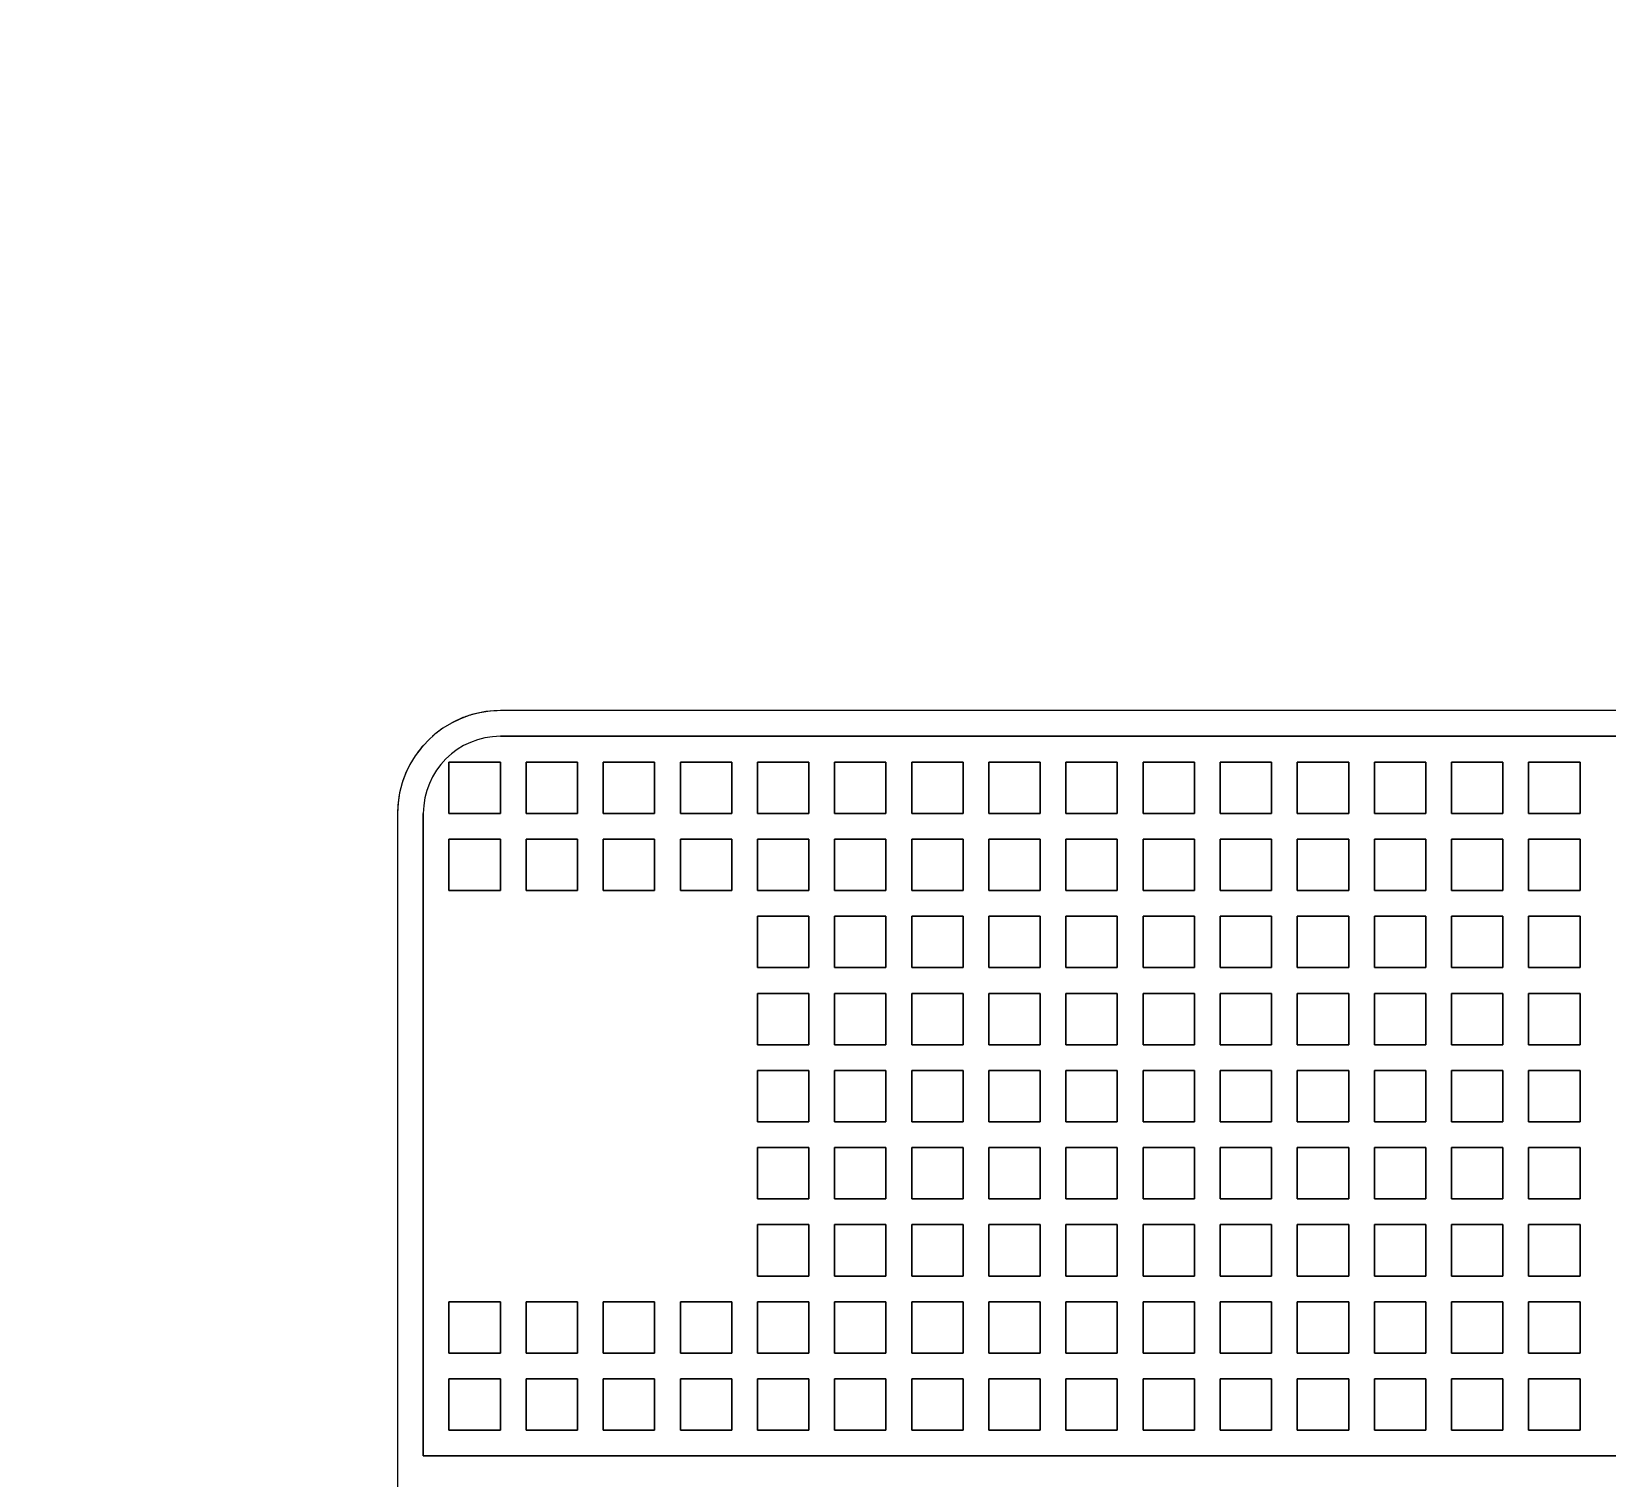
# Model space of a CAD drawing. Header units: millimetres. Extents: x -153298 to 620751, y -313239 to 250031.
# Drawn here: x 96586.3 to 96892.5, y -291896.8 to -291615.6 of the extents above; entities that cross this region are included whole.
import ezdxf

# ---------------------------------------------------------------- set-up
doc = ezdxf.new("R2010")
doc.units = ezdxf.units.MM
doc.layers.add('A-ANNO-DIMS', color=7, linetype='Continuous', lineweight=9)
doc.layers.add('E-LITE-EQPM', color=7, linetype='Continuous', lineweight=35)
doc.styles.add('Arial_2', font='arial.ttf', dxfattribs={"height": 3})
doc.dimstyles.new('DPA-DIM-3_0_T-T', dxfattribs={"dimscale": 304.8, "dimtxt": 306.07782, "dimasz": 0.656168, "dimexe": 0.656168, "dimexo": 0.0625, "dimgap": 0.164042, "dimtad": 1, "dimdec": 0, "dimzin": 0, "dimdsep": 46, "dimtxsty": 'Arial_2', "dimblk1": 'OBLIQUE', "dimblk2": 'OBLIQUE', "dimsah": 1, "dimcen": 0.09, "dimdle": 0.656168, "dimclrd": 7, "dimclre": 7, "dimclrt": 7, "dimadec": 8, "dimazin": 0, "dimtfac": 1, "dimtdec": 4, "dimtix": 1, "dimtmove": 0, "dimatfit": 3, "dimfxl": 1.312336, "dimfxlon": 1, "dimtvp": 1, "dimtolj": 1, "dimtzin": 0, "dimarcsym": 2})

# ---------------------------------------------------------------- blocks, each defined once
blk = doc.blocks.new('ACM_L18 - LED Flood Light Luminaire - ACM_L18 - LED Flood Light Luminaire-V252-2120-01 ENTRANCE 1 SECTION A')
at = {"layer": 'E-LITE-EQPM', "color": 7, "lineweight": 20}
for p, q in [((-886162.71, 104699), (-886572.71, 104699)), ((-886162.71, 104699), (-886572.71, 104699)), ((-886572.71, 104694), (-886162.71, 104694)), ((-886162.71, 104694), (-886572.71, 104694)), ((-886572.71, 104689), (-886582.71, 104689)), ((-886582.71, 104689), (-886582.71, 104679)), ((-886582.71, 104679), (-886582.71, 104689)), ((-886582.71, 104689), (-886572.71, 104689)), ((-886572.71, 104679), (-886572.71, 104689)), ((-886572.71, 104689), (-886572.71, 104679)), ((-886557.71, 104689), (-886567.71, 104689)), ((-886567.71, 104689), (-886567.71, 104679)), ((-886567.71, 104679), (-886567.71, 104689)), ((-886567.71, 104689), (-886557.71, 104689)), ((-886557.71, 104679), (-886557.71, 104689)), ((-886557.71, 104689), (-886557.71, 104679)), ((-886542.71, 104689), (-886552.71, 104689)), ((-886552.71, 104689), (-886552.71, 104679)), ((-886552.71, 104679), (-886552.71, 104689)), ((-886552.71, 104689), (-886542.71, 104689)), ((-886542.71, 104679), (-886542.71, 104689)), ((-886542.71, 104689), (-886542.71, 104679)), ((-886527.71, 104689), (-886537.71, 104689)), ((-886537.71, 104689), (-886537.71, 104679)), ((-886537.71, 104679), (-886537.71, 104689)), ((-886537.71, 104689), (-886527.71, 104689)), ((-886527.71, 104679), (-886527.71, 104689)), ((-886527.71, 104689), (-886527.71, 104679)), ((-886512.71, 104689), (-886522.71, 104689)), ((-886522.71, 104689), (-886522.71, 104679)), ((-886522.71, 104679), (-886522.71, 104689)), ((-886522.71, 104689), (-886512.71, 104689)), ((-886512.71, 104679), (-886512.71, 104689)), ((-886512.71, 104689), (-886512.71, 104679)), ((-886497.71, 104689), (-886507.71, 104689)), ((-886507.71, 104689), (-886507.71, 104679)), ((-886507.71, 104679), (-886507.71, 104689)), ((-886507.71, 104689), (-886497.71, 104689)), ((-886497.71, 104679), (-886497.71, 104689)), ((-886497.71, 104689), (-886497.71, 104679)), ((-886482.71, 104689), (-886492.71, 104689)), ((-886492.71, 104689), (-886492.71, 104679)), ((-886492.71, 104679), (-886492.71, 104689)), ((-886492.71, 104689), (-886482.71, 104689)), ((-886482.71, 104679), (-886482.71, 104689)), ((-886482.71, 104689), (-886482.71, 104679)), ((-886467.71, 104689), (-886477.71, 104689)), ((-886477.71, 104689), (-886477.71, 104679)), ((-886477.71, 104679), (-886477.71, 104689)), ((-886477.71, 104689), (-886467.71, 104689)), ((-886467.71, 104679), (-886467.71, 104689)), ((-886467.71, 104689), (-886467.71, 104679)), ((-886452.71, 104689), (-886462.71, 104689)), ((-886462.71, 104689), (-886462.71, 104679)), ((-886462.71, 104679), (-886462.71, 104689)), ((-886462.71, 104689), (-886452.71, 104689)), ((-886452.71, 104679), (-886452.71, 104689)), ((-886452.71, 104689), (-886452.71, 104679)), ((-886437.71, 104689), (-886447.71, 104689)), ((-886447.71, 104689), (-886447.71, 104679)), ((-886447.71, 104679), (-886447.71, 104689)), ((-886447.71, 104689), (-886437.71, 104689)), ((-886437.71, 104679), (-886437.71, 104689)), ((-886437.71, 104689), (-886437.71, 104679)), ((-886422.71, 104689), (-886432.71, 104689)), ((-886432.71, 104689), (-886432.71, 104679)), ((-886432.71, 104679), (-886432.71, 104689)), ((-886432.71, 104689), (-886422.71, 104689)), ((-886422.71, 104679), (-886422.71, 104689)), ((-886422.71, 104689), (-886422.71, 104679)), ((-886407.71, 104689), (-886417.71, 104689)), ((-886417.71, 104689), (-886417.71, 104679)), ((-886417.71, 104679), (-886417.71, 104689)), ((-886417.71, 104689), (-886407.71, 104689)), ((-886407.71, 104679), (-886407.71, 104689)), ((-886407.71, 104689), (-886407.71, 104679)), ((-886392.71, 104689), (-886402.71, 104689)), ((-886402.71, 104689), (-886402.71, 104679)), ((-886402.71, 104679), (-886402.71, 104689)), ((-886402.71, 104689), (-886392.71, 104689)), ((-886392.71, 104679), (-886392.71, 104689)), ((-886392.71, 104689), (-886392.71, 104679)), ((-886377.71, 104689), (-886387.71, 104689)), ((-886387.71, 104689), (-886387.71, 104679)), ((-886387.71, 104679), (-886387.71, 104689)), ((-886387.71, 104689), (-886377.71, 104689)), ((-886377.71, 104679), (-886377.71, 104689)), ((-886377.71, 104689), (-886377.71, 104679)), ((-886362.71, 104689), (-886372.71, 104689)), ((-886372.71, 104689), (-886372.71, 104679)), ((-886372.71, 104679), (-886372.71, 104689)), ((-886372.71, 104689), (-886362.71, 104689)), ((-886362.71, 104679), (-886362.71, 104689)), ((-886362.71, 104689), (-886362.71, 104679)), ((-886592.71, 104679), (-886592.71, 104419)), ((-886592.71, 104679), (-886592.71, 104676.95)), ((-886587.71, 104554), (-886587.71, 104679)), ((-886587.71, 104679), (-886587.71, 104554)), ((-886582.71, 104679), (-886572.71, 104679)), ((-886572.71, 104679), (-886582.71, 104679)), ((-886567.71, 104679), (-886557.71, 104679)), ((-886557.71, 104679), (-886567.71, 104679)), ((-886552.71, 104679), (-886542.71, 104679)), ((-886542.71, 104679), (-886552.71, 104679)), ((-886537.71, 104679), (-886527.71, 104679)), ((-886527.71, 104679), (-886537.71, 104679)), ((-886522.71, 104679), (-886512.71, 104679)), ((-886512.71, 104679), (-886522.71, 104679)), ((-886507.71, 104679), (-886497.71, 104679)), ((-886497.71, 104679), (-886507.71, 104679)), ((-886492.71, 104679), (-886482.71, 104679)), ((-886482.71, 104679), (-886492.71, 104679)), ((-886477.71, 104679), (-886467.71, 104679)), ((-886467.71, 104679), (-886477.71, 104679)), ((-886462.71, 104679), (-886452.71, 104679)), ((-886452.71, 104679), (-886462.71, 104679)), ((-886447.71, 104679), (-886437.71, 104679)), ((-886437.71, 104679), (-886447.71, 104679)), ((-886432.71, 104679), (-886422.71, 104679)), ((-886422.71, 104679), (-886432.71, 104679)), ((-886417.71, 104679), (-886407.71, 104679)), ((-886407.71, 104679), (-886417.71, 104679)), ((-886402.71, 104679), (-886392.71, 104679)), ((-886392.71, 104679), (-886402.71, 104679)), ((-886387.71, 104679), (-886377.71, 104679)), ((-886377.71, 104679), (-886387.71, 104679)), ((-886372.71, 104679), (-886362.71, 104679)), ((-886362.71, 104679), (-886372.71, 104679)), ((-886572.71, 104674), (-886582.71, 104674)), ((-886582.71, 104674), (-886582.71, 104664)), ((-886582.71, 104664), (-886582.71, 104674)), ((-886582.71, 104674), (-886572.71, 104674)), ((-886572.71, 104664), (-886572.71, 104674)), ((-886572.71, 104674), (-886572.71, 104664)), ((-886557.71, 104674), (-886567.71, 104674)), ((-886567.71, 104674), (-886567.71, 104664)), ((-886567.71, 104664), (-886567.71, 104674)), ((-886567.71, 104674), (-886557.71, 104674)), ((-886557.71, 104664), (-886557.71, 104674)), ((-886557.71, 104674), (-886557.71, 104664)), ((-886542.71, 104674), (-886552.71, 104674)), ((-886552.71, 104674), (-886552.71, 104664)), ((-886552.71, 104664), (-886552.71, 104674)), ((-886552.71, 104674), (-886542.71, 104674)), ((-886542.71, 104664), (-886542.71, 104674)), ((-886542.71, 104674), (-886542.71, 104664)), ((-886527.71, 104674), (-886537.71, 104674)), ((-886537.71, 104674), (-886537.71, 104664)), ((-886537.71, 104664), (-886537.71, 104674)), ((-886537.71, 104674), (-886527.71, 104674)), ((-886527.71, 104664), (-886527.71, 104674)), ((-886527.71, 104674), (-886527.71, 104664)), ((-886512.71, 104674), (-886522.71, 104674)), ((-886522.71, 104674), (-886522.71, 104664)), ((-886522.71, 104664), (-886522.71, 104674)), ((-886522.71, 104674), (-886512.71, 104674)), ((-886512.71, 104664), (-886512.71, 104674)), ((-886512.71, 104674), (-886512.71, 104664)), ((-886497.71, 104674), (-886507.71, 104674)), ((-886507.71, 104674), (-886507.71, 104664)), ((-886507.71, 104664), (-886507.71, 104674)), ((-886507.71, 104674), (-886497.71, 104674)), ((-886497.71, 104664), (-886497.71, 104674)), ((-886497.71, 104674), (-886497.71, 104664)), ((-886482.71, 104674), (-886492.71, 104674)), ((-886492.71, 104674), (-886492.71, 104664)), ((-886492.71, 104664), (-886492.71, 104674)), ((-886492.71, 104674), (-886482.71, 104674)), ((-886482.71, 104664), (-886482.71, 104674)), ((-886482.71, 104674), (-886482.71, 104664)), ((-886467.71, 104674), (-886477.71, 104674)), ((-886477.71, 104674), (-886477.71, 104664)), ((-886477.71, 104664), (-886477.71, 104674)), ((-886477.71, 104674), (-886467.71, 104674)), ((-886467.71, 104664), (-886467.71, 104674)), ((-886467.71, 104674), (-886467.71, 104664)), ((-886452.71, 104674), (-886462.71, 104674)), ((-886462.71, 104674), (-886462.71, 104664)), ((-886462.71, 104664), (-886462.71, 104674)), ((-886462.71, 104674), (-886452.82, 104674)), ((-886452.71, 104664), (-886452.71, 104674)), ((-886452.71, 104674), (-886452.71, 104664)), ((-886437.71, 104674), (-886447.71, 104674)), ((-886447.71, 104674), (-886447.71, 104664)), ((-886447.71, 104664), (-886447.71, 104674)), ((-886447.71, 104674), (-886437.71, 104674)), ((-886437.71, 104664), (-886437.71, 104674)), ((-886437.71, 104674), (-886437.71, 104664)), ((-886422.71, 104674), (-886432.71, 104674)), ((-886432.71, 104674), (-886432.71, 104664)), ((-886432.71, 104664), (-886432.71, 104674)), ((-886432.71, 104674), (-886422.71, 104674)), ((-886422.71, 104664), (-886422.71, 104674)), ((-886422.71, 104674), (-886422.71, 104664)), ((-886407.71, 104674), (-886417.71, 104674)), ((-886417.71, 104674), (-886417.71, 104664)), ((-886417.71, 104664), (-886417.71, 104674)), ((-886417.71, 104674), (-886407.71, 104674)), ((-886407.71, 104664), (-886407.71, 104674)), ((-886407.71, 104674), (-886407.71, 104664)), ((-886392.71, 104674), (-886402.71, 104674)), ((-886402.71, 104674), (-886402.71, 104664)), ((-886402.71, 104664), (-886402.71, 104674)), ((-886402.71, 104674), (-886392.71, 104674)), ((-886392.71, 104664), (-886392.71, 104674)), ((-886392.71, 104674), (-886392.71, 104664)), ((-886377.71, 104674), (-886387.71, 104674)), ((-886387.71, 104674), (-886387.71, 104664)), ((-886387.71, 104664), (-886387.71, 104674)), ((-886387.71, 104674), (-886377.71, 104674)), ((-886377.71, 104664), (-886377.71, 104674)), ((-886377.71, 104674), (-886377.71, 104664)), ((-886362.71, 104674), (-886372.71, 104674)), ((-886372.71, 104674), (-886372.71, 104664)), ((-886372.71, 104664), (-886372.71, 104674)), ((-886372.71, 104674), (-886362.71, 104674)), ((-886362.71, 104664), (-886362.71, 104674)), ((-886362.71, 104674), (-886362.71, 104664)), ((-886582.71, 104664), (-886572.71, 104664)), ((-886572.71, 104664), (-886582.71, 104664)), ((-886567.71, 104664), (-886557.71, 104664)), ((-886557.71, 104664), (-886567.71, 104664)), ((-886552.71, 104664), (-886542.71, 104664)), ((-886542.71, 104664), (-886552.71, 104664)), ((-886537.71, 104664), (-886527.71, 104664)), ((-886527.71, 104664), (-886537.71, 104664)), ((-886522.71, 104664), (-886512.71, 104664)), ((-886512.71, 104664), (-886522.71, 104664)), ((-886507.71, 104664), (-886497.71, 104664)), ((-886497.71, 104664), (-886507.71, 104664)), ((-886492.71, 104664), (-886482.71, 104664)), ((-886482.71, 104664), (-886492.71, 104664)), ((-886477.71, 104664), (-886467.71, 104664)), ((-886467.71, 104664), (-886477.71, 104664)), ((-886462.71, 104664), (-886452.71, 104664)), ((-886452.82, 104664), (-886462.71, 104664)), ((-886447.71, 104664), (-886437.71, 104664)), ((-886437.71, 104664), (-886447.71, 104664)), ((-886432.71, 104664), (-886422.71, 104664)), ((-886422.71, 104664), (-886432.71, 104664)), ((-886417.71, 104664), (-886407.71, 104664)), ((-886407.71, 104664), (-886417.71, 104664)), ((-886402.71, 104664), (-886392.71, 104664)), ((-886392.71, 104664), (-886402.71, 104664)), ((-886387.71, 104664), (-886377.71, 104664)), ((-886377.71, 104664), (-886387.71, 104664)), ((-886372.71, 104664), (-886362.71, 104664)), ((-886362.71, 104664), (-886372.71, 104664)), ((-886512.71, 104659), (-886522.71, 104659)), ((-886522.71, 104659), (-886522.71, 104649)), ((-886522.71, 104649), (-886522.71, 104659)), ((-886522.71, 104659), (-886512.71, 104659)), ((-886512.71, 104649), (-886512.71, 104659)), ((-886512.71, 104659), (-886512.71, 104649)), ((-886497.71, 104659), (-886507.71, 104659)), ((-886507.71, 104659), (-886507.71, 104649)), ((-886507.71, 104649), (-886507.71, 104659)), ((-886507.71, 104659), (-886497.71, 104659)), ((-886497.71, 104649), (-886497.71, 104659)), ((-886497.71, 104659), (-886497.71, 104649)), ((-886482.71, 104659), (-886492.71, 104659)), ((-886492.71, 104659), (-886492.71, 104649)), ((-886492.71, 104649), (-886492.71, 104659)), ((-886492.71, 104659), (-886482.71, 104659)), ((-886482.71, 104649), (-886482.71, 104659)), ((-886482.71, 104659), (-886482.71, 104649)), ((-886467.71, 104659), (-886477.71, 104659)), ((-886477.71, 104659), (-886477.71, 104649)), ((-886477.71, 104649), (-886477.71, 104659)), ((-886477.71, 104659), (-886467.71, 104659)), ((-886467.71, 104649), (-886467.71, 104659)), ((-886467.71, 104659), (-886467.71, 104649)), ((-886452.71, 104659), (-886462.71, 104659)), ((-886462.71, 104659), (-886462.71, 104649)), ((-886462.71, 104649), (-886462.71, 104659)), ((-886462.71, 104659), (-886452.82, 104659)), ((-886452.71, 104649), (-886452.71, 104659)), ((-886452.71, 104659), (-886452.71, 104649)), ((-886437.71, 104659), (-886447.71, 104659)), ((-886447.71, 104659), (-886447.71, 104649)), ((-886447.71, 104649), (-886447.71, 104659)), ((-886447.71, 104659), (-886437.71, 104659)), ((-886437.71, 104649), (-886437.71, 104659)), ((-886437.71, 104659), (-886437.71, 104649)), ((-886422.71, 104659), (-886432.71, 104659)), ((-886432.71, 104659), (-886432.71, 104649)), ((-886432.71, 104649), (-886432.71, 104659)), ((-886432.71, 104659), (-886422.71, 104659)), ((-886422.71, 104649), (-886422.71, 104659)), ((-886422.71, 104659), (-886422.71, 104649)), ((-886407.71, 104659), (-886417.71, 104659)), ((-886417.71, 104659), (-886417.71, 104649)), ((-886417.71, 104649), (-886417.71, 104659)), ((-886417.71, 104659), (-886407.71, 104659)), ((-886407.71, 104649), (-886407.71, 104659)), ((-886407.71, 104659), (-886407.71, 104649)), ((-886392.71, 104659), (-886402.71, 104659)), ((-886402.71, 104659), (-886402.71, 104649)), ((-886402.71, 104649), (-886402.71, 104659)), ((-886402.71, 104659), (-886392.71, 104659)), ((-886392.71, 104649), (-886392.71, 104659)), ((-886392.71, 104659), (-886392.71, 104649)), ((-886377.71, 104659), (-886387.71, 104659)), ((-886387.71, 104659), (-886387.71, 104649)), ((-886387.71, 104649), (-886387.71, 104659)), ((-886387.71, 104659), (-886377.71, 104659)), ((-886377.71, 104649), (-886377.71, 104659)), ((-886377.71, 104659), (-886377.71, 104649)), ((-886362.71, 104659), (-886372.71, 104659)), ((-886372.71, 104659), (-886372.71, 104649)), ((-886372.71, 104649), (-886372.71, 104659)), ((-886372.71, 104659), (-886362.71, 104659)), ((-886362.71, 104649), (-886362.71, 104659)), ((-886362.71, 104659), (-886362.71, 104649)), ((-886522.71, 104649), (-886512.71, 104649)), ((-886512.71, 104649), (-886522.71, 104649)), ((-886507.71, 104649), (-886497.71, 104649)), ((-886497.71, 104649), (-886507.71, 104649)), ((-886492.71, 104649), (-886482.71, 104649)), ((-886482.71, 104649), (-886492.71, 104649)), ((-886477.71, 104649), (-886467.71, 104649)), ((-886467.71, 104649), (-886477.71, 104649)), ((-886462.71, 104649), (-886452.71, 104649)), ((-886452.82, 104649), (-886462.71, 104649)), ((-886447.71, 104649), (-886437.71, 104649)), ((-886437.71, 104649), (-886447.71, 104649)), ((-886432.71, 104649), (-886422.71, 104649)), ((-886422.71, 104649), (-886432.71, 104649)), ((-886417.71, 104649), (-886407.71, 104649)), ((-886407.71, 104649), (-886417.71, 104649)), ((-886402.71, 104649), (-886392.71, 104649)), ((-886392.71, 104649), (-886402.71, 104649)), ((-886387.71, 104649), (-886377.71, 104649)), ((-886377.71, 104649), (-886387.71, 104649)), ((-886372.71, 104649), (-886362.71, 104649)), ((-886362.71, 104649), (-886372.71, 104649)), ((-886512.71, 104644), (-886522.71, 104644)), ((-886522.71, 104644), (-886522.71, 104634)), ((-886522.71, 104634), (-886522.71, 104644)), ((-886522.71, 104644), (-886512.71, 104644)), ((-886512.71, 104634), (-886512.71, 104644)), ((-886512.71, 104644), (-886512.71, 104634)), ((-886497.71, 104644), (-886507.71, 104644)), ((-886507.71, 104644), (-886507.71, 104634)), ((-886507.71, 104634), (-886507.71, 104644)), ((-886507.71, 104644), (-886497.71, 104644)), ((-886497.71, 104634), (-886497.71, 104644)), ((-886497.71, 104644), (-886497.71, 104634)), ((-886482.71, 104644), (-886492.71, 104644)), ((-886492.71, 104644), (-886492.71, 104634)), ((-886492.71, 104634), (-886492.71, 104644)), ((-886492.71, 104644), (-886482.71, 104644)), ((-886482.71, 104634), (-886482.71, 104644)), ((-886482.71, 104644), (-886482.71, 104634)), ((-886467.71, 104644), (-886477.71, 104644)), ((-886477.71, 104644), (-886477.71, 104634)), ((-886477.71, 104634), (-886477.71, 104644)), ((-886477.71, 104644), (-886467.71, 104644)), ((-886467.71, 104634), (-886467.71, 104644)), ((-886467.71, 104644), (-886467.71, 104634)), ((-886452.71, 104644), (-886462.71, 104644)), ((-886462.71, 104644), (-886462.71, 104634)), ((-886462.71, 104634), (-886462.71, 104644)), ((-886462.71, 104644), (-886452.82, 104644)), ((-886452.71, 104634), (-886452.71, 104644)), ((-886452.71, 104644), (-886452.71, 104634)), ((-886437.71, 104644), (-886447.71, 104644)), ((-886447.71, 104644), (-886447.71, 104634)), ((-886447.71, 104634), (-886447.71, 104644)), ((-886447.71, 104644), (-886437.71, 104644)), ((-886437.71, 104634), (-886437.71, 104644)), ((-886437.71, 104644), (-886437.71, 104634)), ((-886422.71, 104644), (-886432.71, 104644)), ((-886432.71, 104644), (-886432.71, 104634)), ((-886432.71, 104634), (-886432.71, 104644)), ((-886432.71, 104644), (-886422.71, 104644)), ((-886422.71, 104634), (-886422.71, 104644)), ((-886422.71, 104644), (-886422.71, 104634)), ((-886407.71, 104644), (-886417.71, 104644)), ((-886417.71, 104644), (-886417.71, 104634)), ((-886417.71, 104634), (-886417.71, 104644)), ((-886417.71, 104644), (-886407.71, 104644)), ((-886407.71, 104634), (-886407.71, 104644)), ((-886407.71, 104644), (-886407.71, 104634)), ((-886392.71, 104644), (-886402.71, 104644)), ((-886402.71, 104644), (-886402.71, 104634)), ((-886402.71, 104634), (-886402.71, 104644)), ((-886402.71, 104644), (-886392.71, 104644)), ((-886392.71, 104634), (-886392.71, 104644)), ((-886392.71, 104644), (-886392.71, 104634)), ((-886377.71, 104644), (-886387.71, 104644)), ((-886387.71, 104644), (-886387.71, 104634)), ((-886387.71, 104634), (-886387.71, 104644)), ((-886387.71, 104644), (-886377.71, 104644)), ((-886377.71, 104634), (-886377.71, 104644)), ((-886377.71, 104644), (-886377.71, 104634)), ((-886362.71, 104644), (-886372.71, 104644)), ((-886372.71, 104644), (-886372.71, 104634)), ((-886372.71, 104634), (-886372.71, 104644)), ((-886372.71, 104644), (-886362.71, 104644)), ((-886362.71, 104634), (-886362.71, 104644)), ((-886362.71, 104644), (-886362.71, 104634)), ((-886522.71, 104634), (-886512.71, 104634)), ((-886512.71, 104634), (-886522.71, 104634)), ((-886507.71, 104634), (-886497.71, 104634)), ((-886497.71, 104634), (-886507.71, 104634)), ((-886492.71, 104634), (-886482.71, 104634)), ((-886482.71, 104634), (-886492.71, 104634)), ((-886477.71, 104634), (-886467.71, 104634)), ((-886467.71, 104634), (-886477.71, 104634)), ((-886462.71, 104634), (-886452.71, 104634)), ((-886452.82, 104634), (-886462.71, 104634)), ((-886447.71, 104634), (-886437.71, 104634)), ((-886437.71, 104634), (-886447.71, 104634)), ((-886432.71, 104634), (-886422.71, 104634)), ((-886422.71, 104634), (-886432.71, 104634)), ((-886417.71, 104634), (-886407.71, 104634)), ((-886407.71, 104634), (-886417.71, 104634)), ((-886402.71, 104634), (-886392.71, 104634)), ((-886392.71, 104634), (-886402.71, 104634)), ((-886387.71, 104634), (-886377.71, 104634)), ((-886377.71, 104634), (-886387.71, 104634)), ((-886372.71, 104634), (-886362.71, 104634)), ((-886362.71, 104634), (-886372.71, 104634)), ((-886512.71, 104629), (-886522.71, 104629)), ((-886522.71, 104629), (-886522.71, 104619)), ((-886522.71, 104619), (-886522.71, 104629)), ((-886522.71, 104629), (-886512.71, 104629)), ((-886512.71, 104619), (-886512.71, 104629)), ((-886512.71, 104629), (-886512.71, 104619)), ((-886497.71, 104629), (-886507.71, 104629)), ((-886507.71, 104629), (-886507.71, 104619)), ((-886507.71, 104619), (-886507.71, 104629)), ((-886507.71, 104629), (-886497.71, 104629)), ((-886497.71, 104619), (-886497.71, 104629)), ((-886497.71, 104629), (-886497.71, 104619)), ((-886482.71, 104629), (-886492.71, 104629)), ((-886492.71, 104629), (-886492.71, 104619)), ((-886492.71, 104619), (-886492.71, 104629)), ((-886492.71, 104629), (-886482.71, 104629)), ((-886482.71, 104619), (-886482.71, 104629)), ((-886482.71, 104629), (-886482.71, 104619)), ((-886467.71, 104629), (-886477.71, 104629)), ((-886477.71, 104629), (-886477.71, 104619)), ((-886477.71, 104619), (-886477.71, 104629)), ((-886477.71, 104629), (-886467.71, 104629)), ((-886467.71, 104619), (-886467.71, 104629)), ((-886467.71, 104629), (-886467.71, 104619)), ((-886452.71, 104629), (-886462.71, 104629)), ((-886462.71, 104629), (-886462.71, 104619)), ((-886462.71, 104619), (-886462.71, 104629)), ((-886462.71, 104629), (-886452.82, 104629)), ((-886452.71, 104619), (-886452.71, 104629)), ((-886452.71, 104629), (-886452.71, 104619)), ((-886437.71, 104629), (-886447.71, 104629)), ((-886447.71, 104629), (-886447.71, 104619)), ((-886447.71, 104619), (-886447.71, 104629)), ((-886447.71, 104629), (-886437.71, 104629)), ((-886437.71, 104619), (-886437.71, 104629)), ((-886437.71, 104629), (-886437.71, 104619)), ((-886422.71, 104629), (-886432.71, 104629)), ((-886432.71, 104629), (-886432.71, 104619)), ((-886432.71, 104619), (-886432.71, 104629)), ((-886432.71, 104629), (-886422.71, 104629)), ((-886422.71, 104619), (-886422.71, 104629)), ((-886422.71, 104629), (-886422.71, 104619)), ((-886407.71, 104629), (-886417.71, 104629)), ((-886417.71, 104629), (-886417.71, 104619)), ((-886417.71, 104619), (-886417.71, 104629)), ((-886417.71, 104629), (-886407.71, 104629)), ((-886407.71, 104619), (-886407.71, 104629)), ((-886407.71, 104629), (-886407.71, 104619)), ((-886392.71, 104629), (-886402.71, 104629)), ((-886402.71, 104629), (-886402.71, 104619)), ((-886402.71, 104619), (-886402.71, 104629)), ((-886402.71, 104629), (-886392.71, 104629)), ((-886392.71, 104619), (-886392.71, 104629)), ((-886392.71, 104629), (-886392.71, 104619)), ((-886377.71, 104629), (-886387.71, 104629)), ((-886387.71, 104629), (-886387.71, 104619)), ((-886387.71, 104619), (-886387.71, 104629)), ((-886387.71, 104629), (-886377.71, 104629)), ((-886377.71, 104619), (-886377.71, 104629)), ((-886377.71, 104629), (-886377.71, 104619)), ((-886362.71, 104629), (-886372.71, 104629)), ((-886372.71, 104629), (-886372.71, 104619)), ((-886372.71, 104619), (-886372.71, 104629)), ((-886372.71, 104629), (-886362.71, 104629)), ((-886362.71, 104619), (-886362.71, 104629)), ((-886362.71, 104629), (-886362.71, 104619)), ((-886522.71, 104619), (-886512.71, 104619)), ((-886512.71, 104619), (-886522.71, 104619)), ((-886507.71, 104619), (-886497.71, 104619)), ((-886497.71, 104619), (-886507.71, 104619)), ((-886492.71, 104619), (-886482.71, 104619)), ((-886482.71, 104619), (-886492.71, 104619)), ((-886477.71, 104619), (-886467.71, 104619)), ((-886467.71, 104619), (-886477.71, 104619)), ((-886462.71, 104619), (-886452.71, 104619)), ((-886452.82, 104619), (-886462.71, 104619)), ((-886447.71, 104619), (-886437.71, 104619)), ((-886437.71, 104619), (-886447.71, 104619)), ((-886432.71, 104619), (-886422.71, 104619)), ((-886422.71, 104619), (-886432.71, 104619)), ((-886417.71, 104619), (-886407.71, 104619)), ((-886407.71, 104619), (-886417.71, 104619)), ((-886402.71, 104619), (-886392.71, 104619)), ((-886392.71, 104619), (-886402.71, 104619)), ((-886387.71, 104619), (-886377.71, 104619)), ((-886377.71, 104619), (-886387.71, 104619)), ((-886372.71, 104619), (-886362.71, 104619)), ((-886362.71, 104619), (-886372.71, 104619)), ((-886512.71, 104614), (-886522.71, 104614)), ((-886522.71, 104614), (-886522.71, 104604)), ((-886522.71, 104604), (-886522.71, 104614)), ((-886522.71, 104614), (-886512.71, 104614)), ((-886512.71, 104604), (-886512.71, 104614)), ((-886512.71, 104614), (-886512.71, 104604)), ((-886497.71, 104614), (-886507.71, 104614)), ((-886507.71, 104614), (-886507.71, 104604)), ((-886507.71, 104604), (-886507.71, 104614)), ((-886507.71, 104614), (-886497.71, 104614)), ((-886497.71, 104604), (-886497.71, 104614)), ((-886497.71, 104614), (-886497.71, 104604)), ((-886482.71, 104614), (-886492.71, 104614)), ((-886492.71, 104614), (-886492.71, 104604)), ((-886492.71, 104604), (-886492.71, 104614)), ((-886492.71, 104614), (-886482.71, 104614)), ((-886482.71, 104604), (-886482.71, 104614)), ((-886482.71, 104614), (-886482.71, 104604)), ((-886467.71, 104614), (-886477.71, 104614)), ((-886477.71, 104614), (-886477.71, 104604)), ((-886477.71, 104604), (-886477.71, 104614)), ((-886477.71, 104614), (-886467.71, 104614)), ((-886467.71, 104604), (-886467.71, 104614)), ((-886467.71, 104614), (-886467.71, 104604)), ((-886452.71, 104614), (-886462.71, 104614)), ((-886462.71, 104614), (-886462.71, 104604)), ((-886462.71, 104604), (-886462.71, 104614)), ((-886462.71, 104614), (-886452.82, 104614)), ((-886452.71, 104604), (-886452.71, 104614)), ((-886452.71, 104614), (-886452.71, 104604)), ((-886437.71, 104614), (-886447.71, 104614)), ((-886447.71, 104614), (-886447.71, 104604)), ((-886447.71, 104604), (-886447.71, 104614)), ((-886447.71, 104614), (-886437.71, 104614)), ((-886437.71, 104604), (-886437.71, 104614)), ((-886437.71, 104614), (-886437.71, 104604)), ((-886422.71, 104614), (-886432.71, 104614)), ((-886432.71, 104614), (-886432.71, 104604)), ((-886432.71, 104604), (-886432.71, 104614)), ((-886432.71, 104614), (-886422.71, 104614)), ((-886422.71, 104604), (-886422.71, 104614)), ((-886422.71, 104614), (-886422.71, 104604)), ((-886407.71, 104614), (-886417.71, 104614)), ((-886417.71, 104614), (-886417.71, 104604)), ((-886417.71, 104604), (-886417.71, 104614)), ((-886417.71, 104614), (-886407.71, 104614)), ((-886407.71, 104604), (-886407.71, 104614)), ((-886407.71, 104614), (-886407.71, 104604)), ((-886392.71, 104614), (-886402.71, 104614)), ((-886402.71, 104614), (-886402.71, 104604)), ((-886402.71, 104604), (-886402.71, 104614)), ((-886402.71, 104614), (-886392.71, 104614)), ((-886392.71, 104604), (-886392.71, 104614)), ((-886392.71, 104614), (-886392.71, 104604)), ((-886377.71, 104614), (-886387.71, 104614)), ((-886387.71, 104614), (-886387.71, 104604)), ((-886387.71, 104604), (-886387.71, 104614)), ((-886387.71, 104614), (-886377.71, 104614)), ((-886377.71, 104604), (-886377.71, 104614)), ((-886377.71, 104614), (-886377.71, 104604)), ((-886362.71, 104614), (-886372.71, 104614)), ((-886372.71, 104614), (-886372.71, 104604)), ((-886372.71, 104604), (-886372.71, 104614)), ((-886372.71, 104614), (-886362.71, 104614)), ((-886362.71, 104604), (-886362.71, 104614)), ((-886362.71, 104614), (-886362.71, 104604)), ((-886522.71, 104604), (-886512.71, 104604)), ((-886512.71, 104604), (-886522.71, 104604)), ((-886507.71, 104604), (-886497.71, 104604)), ((-886497.71, 104604), (-886507.71, 104604)), ((-886492.71, 104604), (-886482.71, 104604)), ((-886482.71, 104604), (-886492.71, 104604)), ((-886477.71, 104604), (-886467.71, 104604)), ((-886467.71, 104604), (-886477.71, 104604)), ((-886462.71, 104604), (-886452.71, 104604)), ((-886452.82, 104604), (-886462.71, 104604)), ((-886447.71, 104604), (-886437.71, 104604)), ((-886437.71, 104604), (-886447.71, 104604)), ((-886432.71, 104604), (-886422.71, 104604)), ((-886422.71, 104604), (-886432.71, 104604)), ((-886417.71, 104604), (-886407.71, 104604)), ((-886407.71, 104604), (-886417.71, 104604)), ((-886402.71, 104604), (-886392.71, 104604)), ((-886392.71, 104604), (-886402.71, 104604)), ((-886387.71, 104604), (-886377.71, 104604)), ((-886377.71, 104604), (-886387.71, 104604)), ((-886372.71, 104604), (-886362.71, 104604)), ((-886362.71, 104604), (-886372.71, 104604)), ((-886512.71, 104599), (-886522.71, 104599)), ((-886522.71, 104599), (-886522.71, 104589)), ((-886522.71, 104589), (-886522.71, 104599)), ((-886522.71, 104599), (-886512.71, 104599)), ((-886512.71, 104589), (-886512.71, 104599)), ((-886512.71, 104599), (-886512.71, 104589)), ((-886497.71, 104599), (-886507.71, 104599)), ((-886507.71, 104599), (-886507.71, 104589)), ((-886507.71, 104589), (-886507.71, 104599)), ((-886507.71, 104599), (-886497.71, 104599)), ((-886497.71, 104589), (-886497.71, 104599)), ((-886497.71, 104599), (-886497.71, 104589)), ((-886482.71, 104599), (-886492.71, 104599)), ((-886492.71, 104599), (-886492.71, 104589)), ((-886492.71, 104589), (-886492.71, 104599)), ((-886492.71, 104599), (-886482.71, 104599)), ((-886482.71, 104589), (-886482.71, 104599)), ((-886482.71, 104599), (-886482.71, 104589)), ((-886467.71, 104599), (-886477.71, 104599)), ((-886477.71, 104599), (-886477.71, 104589)), ((-886477.71, 104589), (-886477.71, 104599)), ((-886477.71, 104599), (-886467.71, 104599)), ((-886467.71, 104589), (-886467.71, 104599)), ((-886467.71, 104599), (-886467.71, 104589)), ((-886452.71, 104599), (-886462.71, 104599)), ((-886462.71, 104599), (-886462.71, 104589)), ((-886462.71, 104589), (-886462.71, 104599)), ((-886462.71, 104599), (-886452.82, 104599)), ((-886452.71, 104589), (-886452.71, 104599)), ((-886452.71, 104599), (-886452.71, 104589)), ((-886437.71, 104599), (-886447.71, 104599)), ((-886447.71, 104599), (-886447.71, 104589)), ((-886447.71, 104589), (-886447.71, 104599)), ((-886447.71, 104599), (-886437.71, 104599)), ((-886437.71, 104589), (-886437.71, 104599)), ((-886437.71, 104599), (-886437.71, 104589)), ((-886422.71, 104599), (-886432.71, 104599)), ((-886432.71, 104599), (-886432.71, 104589)), ((-886432.71, 104589), (-886432.71, 104599)), ((-886432.71, 104599), (-886422.71, 104599)), ((-886422.71, 104589), (-886422.71, 104599)), ((-886422.71, 104599), (-886422.71, 104589)), ((-886407.71, 104599), (-886417.71, 104599)), ((-886417.71, 104599), (-886417.71, 104589)), ((-886417.71, 104589), (-886417.71, 104599)), ((-886417.71, 104599), (-886407.71, 104599)), ((-886407.71, 104589), (-886407.71, 104599)), ((-886407.71, 104599), (-886407.71, 104589)), ((-886392.71, 104599), (-886402.71, 104599)), ((-886402.71, 104599), (-886402.71, 104589)), ((-886402.71, 104589), (-886402.71, 104599)), ((-886402.71, 104599), (-886392.71, 104599)), ((-886392.71, 104589), (-886392.71, 104599)), ((-886392.71, 104599), (-886392.71, 104589)), ((-886377.71, 104599), (-886387.71, 104599)), ((-886387.71, 104599), (-886387.71, 104589)), ((-886387.71, 104589), (-886387.71, 104599)), ((-886387.71, 104599), (-886377.71, 104599)), ((-886377.71, 104589), (-886377.71, 104599)), ((-886377.71, 104599), (-886377.71, 104589)), ((-886362.71, 104599), (-886372.71, 104599)), ((-886372.71, 104599), (-886372.71, 104589)), ((-886372.71, 104589), (-886372.71, 104599)), ((-886372.71, 104599), (-886362.71, 104599)), ((-886362.71, 104589), (-886362.71, 104599)), ((-886362.71, 104599), (-886362.71, 104589)), ((-886522.71, 104589), (-886512.71, 104589)), ((-886512.71, 104589), (-886522.71, 104589)), ((-886507.71, 104589), (-886497.71, 104589)), ((-886497.71, 104589), (-886507.71, 104589)), ((-886492.71, 104589), (-886482.71, 104589)), ((-886482.71, 104589), (-886492.71, 104589)), ((-886477.71, 104589), (-886467.71, 104589)), ((-886467.71, 104589), (-886477.71, 104589)), ((-886462.71, 104589), (-886452.71, 104589)), ((-886452.82, 104589), (-886462.71, 104589)), ((-886447.71, 104589), (-886437.71, 104589)), ((-886437.71, 104589), (-886447.71, 104589)), ((-886432.71, 104589), (-886422.71, 104589)), ((-886422.71, 104589), (-886432.71, 104589)), ((-886417.71, 104589), (-886407.71, 104589)), ((-886407.71, 104589), (-886417.71, 104589)), ((-886402.71, 104589), (-886392.71, 104589)), ((-886392.71, 104589), (-886402.71, 104589)), ((-886387.71, 104589), (-886377.71, 104589)), ((-886377.71, 104589), (-886387.71, 104589)), ((-886372.71, 104589), (-886362.71, 104589)), ((-886362.71, 104589), (-886372.71, 104589)), ((-886572.71, 104584), (-886582.71, 104584)), ((-886582.71, 104584), (-886582.71, 104574)), ((-886582.71, 104574), (-886582.71, 104584)), ((-886582.71, 104584), (-886572.71, 104584)), ((-886572.71, 104574), (-886572.71, 104584)), ((-886572.71, 104584), (-886572.71, 104574)), ((-886557.71, 104584), (-886567.71, 104584)), ((-886567.71, 104584), (-886567.71, 104574)), ((-886567.71, 104574), (-886567.71, 104584)), ((-886567.71, 104584), (-886557.71, 104584)), ((-886557.71, 104574), (-886557.71, 104584)), ((-886557.71, 104584), (-886557.71, 104574)), ((-886542.71, 104584), (-886552.71, 104584)), ((-886552.71, 104584), (-886552.71, 104574)), ((-886552.71, 104574), (-886552.71, 104584)), ((-886552.71, 104584), (-886542.71, 104584)), ((-886542.71, 104574), (-886542.71, 104584)), ((-886542.71, 104584), (-886542.71, 104574)), ((-886527.71, 104584), (-886537.71, 104584)), ((-886537.71, 104584), (-886537.71, 104574)), ((-886537.71, 104574), (-886537.71, 104584)), ((-886537.71, 104584), (-886527.71, 104584)), ((-886527.71, 104574), (-886527.71, 104584)), ((-886527.71, 104584), (-886527.71, 104574)), ((-886512.71, 104584), (-886522.71, 104584)), ((-886522.71, 104584), (-886522.71, 104574)), ((-886522.71, 104574), (-886522.71, 104584)), ((-886522.71, 104584), (-886512.71, 104584)), ((-886512.71, 104574), (-886512.71, 104584)), ((-886512.71, 104584), (-886512.71, 104574)), ((-886497.71, 104584), (-886507.71, 104584)), ((-886507.71, 104584), (-886507.71, 104574)), ((-886507.71, 104574), (-886507.71, 104584)), ((-886507.71, 104584), (-886497.71, 104584)), ((-886497.71, 104574), (-886497.71, 104584)), ((-886497.71, 104584), (-886497.71, 104574)), ((-886482.71, 104584), (-886492.71, 104584)), ((-886492.71, 104584), (-886492.71, 104574)), ((-886492.71, 104574), (-886492.71, 104584)), ((-886492.71, 104584), (-886482.71, 104584)), ((-886482.71, 104574), (-886482.71, 104584)), ((-886482.71, 104584), (-886482.71, 104574)), ((-886467.71, 104584), (-886477.71, 104584)), ((-886477.71, 104584), (-886477.71, 104574)), ((-886477.71, 104574), (-886477.71, 104584)), ((-886477.71, 104584), (-886467.71, 104584)), ((-886467.71, 104574), (-886467.71, 104584)), ((-886467.71, 104584), (-886467.71, 104574)), ((-886452.71, 104584), (-886462.71, 104584)), ((-886462.71, 104584), (-886462.71, 104574)), ((-886462.71, 104574), (-886462.71, 104584)), ((-886462.71, 104584), (-886452.82, 104584)), ((-886452.71, 104574), (-886452.71, 104584)), ((-886452.71, 104584), (-886452.71, 104574)), ((-886437.71, 104584), (-886447.71, 104584)), ((-886447.71, 104584), (-886447.71, 104574)), ((-886447.71, 104574), (-886447.71, 104584)), ((-886447.71, 104584), (-886437.71, 104584)), ((-886437.71, 104574), (-886437.71, 104584)), ((-886437.71, 104584), (-886437.71, 104574)), ((-886422.71, 104584), (-886432.71, 104584)), ((-886432.71, 104584), (-886432.71, 104574)), ((-886432.71, 104574), (-886432.71, 104584)), ((-886432.71, 104584), (-886422.71, 104584)), ((-886422.71, 104574), (-886422.71, 104584)), ((-886422.71, 104584), (-886422.71, 104574)), ((-886407.71, 104584), (-886417.71, 104584)), ((-886417.71, 104584), (-886417.71, 104574)), ((-886417.71, 104574), (-886417.71, 104584)), ((-886417.71, 104584), (-886407.71, 104584)), ((-886407.71, 104574), (-886407.71, 104584)), ((-886407.71, 104584), (-886407.71, 104574)), ((-886392.71, 104584), (-886402.71, 104584)), ((-886402.71, 104584), (-886402.71, 104574)), ((-886402.71, 104574), (-886402.71, 104584)), ((-886402.71, 104584), (-886392.71, 104584)), ((-886392.71, 104574), (-886392.71, 104584)), ((-886392.71, 104584), (-886392.71, 104574)), ((-886377.71, 104584), (-886387.71, 104584)), ((-886387.71, 104584), (-886387.71, 104574)), ((-886387.71, 104574), (-886387.71, 104584)), ((-886387.71, 104584), (-886377.71, 104584)), ((-886377.71, 104574), (-886377.71, 104584)), ((-886377.71, 104584), (-886377.71, 104574)), ((-886362.71, 104584), (-886372.71, 104584)), ((-886372.71, 104584), (-886372.71, 104574)), ((-886372.71, 104574), (-886372.71, 104584)), ((-886372.71, 104584), (-886362.71, 104584)), ((-886362.71, 104574), (-886362.71, 104584)), ((-886362.71, 104584), (-886362.71, 104574)), ((-886582.71, 104574), (-886572.71, 104574)), ((-886572.71, 104574), (-886582.71, 104574)), ((-886567.71, 104574), (-886557.71, 104574)), ((-886557.71, 104574), (-886567.71, 104574)), ((-886552.71, 104574), (-886542.71, 104574)), ((-886542.71, 104574), (-886552.71, 104574)), ((-886537.71, 104574), (-886527.71, 104574)), ((-886527.71, 104574), (-886537.71, 104574)), ((-886522.71, 104574), (-886512.71, 104574)), ((-886512.71, 104574), (-886522.71, 104574)), ((-886507.71, 104574), (-886497.71, 104574)), ((-886497.71, 104574), (-886507.71, 104574)), ((-886492.71, 104574), (-886482.71, 104574)), ((-886482.71, 104574), (-886492.71, 104574)), ((-886477.71, 104574), (-886467.71, 104574)), ((-886467.71, 104574), (-886477.71, 104574)), ((-886462.71, 104574), (-886452.71, 104574)), ((-886452.82, 104574), (-886462.71, 104574)), ((-886447.71, 104574), (-886437.71, 104574)), ((-886437.71, 104574), (-886447.71, 104574)), ((-886432.71, 104574), (-886422.71, 104574)), ((-886422.71, 104574), (-886432.71, 104574)), ((-886417.71, 104574), (-886407.71, 104574)), ((-886407.71, 104574), (-886417.71, 104574)), ((-886402.71, 104574), (-886392.71, 104574)), ((-886392.71, 104574), (-886402.71, 104574)), ((-886387.71, 104574), (-886377.71, 104574)), ((-886377.71, 104574), (-886387.71, 104574)), ((-886372.71, 104574), (-886362.71, 104574)), ((-886362.71, 104574), (-886372.71, 104574)), ((-886572.71, 104569), (-886582.71, 104569)), ((-886582.71, 104569), (-886582.71, 104559)), ((-886582.71, 104559), (-886582.71, 104569)), ((-886582.71, 104569), (-886572.71, 104569)), ((-886572.71, 104559), (-886572.71, 104569)), ((-886572.71, 104569), (-886572.71, 104559)), ((-886557.71, 104569), (-886567.71, 104569)), ((-886567.71, 104569), (-886567.71, 104559)), ((-886567.71, 104559), (-886567.71, 104569)), ((-886567.71, 104569), (-886557.71, 104569)), ((-886557.71, 104559), (-886557.71, 104569)), ((-886557.71, 104569), (-886557.71, 104559)), ((-886542.71, 104569), (-886552.71, 104569)), ((-886552.71, 104569), (-886552.71, 104559)), ((-886552.71, 104559), (-886552.71, 104569)), ((-886552.71, 104569), (-886542.71, 104569)), ((-886542.71, 104559), (-886542.71, 104569)), ((-886542.71, 104569), (-886542.71, 104559)), ((-886527.71, 104569), (-886537.71, 104569)), ((-886537.71, 104569), (-886537.71, 104559)), ((-886537.71, 104559), (-886537.71, 104569)), ((-886537.71, 104569), (-886527.71, 104569)), ((-886527.71, 104559), (-886527.71, 104569)), ((-886527.71, 104569), (-886527.71, 104559)), ((-886512.71, 104569), (-886522.71, 104569)), ((-886522.71, 104569), (-886522.71, 104559)), ((-886522.71, 104559), (-886522.71, 104569)), ((-886522.71, 104569), (-886512.71, 104569)), ((-886512.71, 104559), (-886512.71, 104569)), ((-886512.71, 104569), (-886512.71, 104559)), ((-886497.71, 104569), (-886507.71, 104569)), ((-886507.71, 104569), (-886507.71, 104559)), ((-886507.71, 104559), (-886507.71, 104569)), ((-886507.71, 104569), (-886497.71, 104569)), ((-886497.71, 104559), (-886497.71, 104569)), ((-886497.71, 104569), (-886497.71, 104559)), ((-886482.71, 104569), (-886492.71, 104569)), ((-886492.71, 104569), (-886492.71, 104559)), ((-886492.71, 104559), (-886492.71, 104569)), ((-886492.71, 104569), (-886482.71, 104569)), ((-886482.71, 104559), (-886482.71, 104569)), ((-886482.71, 104569), (-886482.71, 104559)), ((-886467.71, 104569), (-886477.71, 104569)), ((-886477.71, 104569), (-886477.71, 104559)), ((-886477.71, 104559), (-886477.71, 104569)), ((-886477.71, 104569), (-886467.71, 104569)), ((-886467.71, 104559), (-886467.71, 104569)), ((-886467.71, 104569), (-886467.71, 104559)), ((-886452.71, 104569), (-886462.71, 104569)), ((-886462.71, 104569), (-886462.71, 104559)), ((-886462.71, 104559), (-886462.71, 104569)), ((-886462.71, 104569), (-886452.82, 104569)), ((-886452.71, 104559), (-886452.71, 104569)), ((-886452.71, 104569), (-886452.71, 104559)), ((-886437.71, 104569), (-886447.71, 104569)), ((-886447.71, 104569), (-886447.71, 104559)), ((-886447.71, 104559), (-886447.71, 104569)), ((-886447.71, 104569), (-886437.71, 104569)), ((-886437.71, 104559), (-886437.71, 104569)), ((-886437.71, 104569), (-886437.71, 104559)), ((-886422.71, 104569), (-886432.71, 104569)), ((-886432.71, 104569), (-886432.71, 104559)), ((-886432.71, 104559), (-886432.71, 104569)), ((-886432.71, 104569), (-886422.71, 104569)), ((-886422.71, 104559), (-886422.71, 104569)), ((-886422.71, 104569), (-886422.71, 104559)), ((-886407.71, 104569), (-886417.71, 104569)), ((-886417.71, 104569), (-886417.71, 104559)), ((-886417.71, 104559), (-886417.71, 104569)), ((-886417.71, 104569), (-886407.71, 104569)), ((-886407.71, 104559), (-886407.71, 104569)), ((-886407.71, 104569), (-886407.71, 104559)), ((-886392.71, 104569), (-886402.71, 104569)), ((-886402.71, 104569), (-886402.71, 104559)), ((-886402.71, 104559), (-886402.71, 104569)), ((-886402.71, 104569), (-886392.71, 104569)), ((-886392.71, 104559), (-886392.71, 104569)), ((-886392.71, 104569), (-886392.71, 104559)), ((-886377.71, 104569), (-886387.71, 104569)), ((-886387.71, 104569), (-886387.71, 104559)), ((-886387.71, 104559), (-886387.71, 104569)), ((-886387.71, 104569), (-886377.71, 104569)), ((-886377.71, 104559), (-886377.71, 104569)), ((-886377.71, 104569), (-886377.71, 104559)), ((-886362.71, 104569), (-886372.71, 104569)), ((-886372.71, 104569), (-886372.71, 104559)), ((-886372.71, 104559), (-886372.71, 104569)), ((-886372.71, 104569), (-886362.71, 104569)), ((-886362.71, 104559), (-886362.71, 104569)), ((-886362.71, 104569), (-886362.71, 104559)), ((-886582.71, 104559), (-886572.71, 104559)), ((-886572.71, 104559), (-886582.71, 104559)), ((-886567.71, 104559), (-886557.71, 104559)), ((-886557.71, 104559), (-886567.71, 104559)), ((-886552.71, 104559), (-886542.71, 104559)), ((-886542.71, 104559), (-886552.71, 104559)), ((-886537.71, 104559), (-886527.71, 104559)), ((-886527.71, 104559), (-886537.71, 104559)), ((-886522.71, 104559), (-886512.71, 104559)), ((-886512.71, 104559), (-886522.71, 104559)), ((-886507.71, 104559), (-886497.71, 104559)), ((-886497.71, 104559), (-886507.71, 104559)), ((-886492.71, 104559), (-886482.71, 104559)), ((-886482.71, 104559), (-886492.71, 104559)), ((-886477.71, 104559), (-886467.71, 104559)), ((-886467.71, 104559), (-886477.71, 104559)), ((-886462.71, 104559), (-886452.71, 104559)), ((-886452.82, 104559), (-886462.71, 104559)), ((-886447.71, 104559), (-886437.71, 104559)), ((-886437.71, 104559), (-886447.71, 104559)), ((-886432.71, 104559), (-886422.71, 104559)), ((-886422.71, 104559), (-886432.71, 104559)), ((-886417.71, 104559), (-886407.71, 104559)), ((-886407.71, 104559), (-886417.71, 104559)), ((-886402.71, 104559), (-886392.71, 104559)), ((-886392.71, 104559), (-886402.71, 104559)), ((-886387.71, 104559), (-886377.71, 104559)), ((-886377.71, 104559), (-886387.71, 104559)), ((-886372.71, 104559), (-886362.71, 104559)), ((-886362.71, 104559), (-886372.71, 104559)), ((-886147.71, 104554), (-886587.71, 104554)), ((-886587.71, 104554), (-886147.71, 104554))]:
    blk.add_line(p, q, dxfattribs=at)
for radius in [20, 15, 15]:
    blk.add_arc((-886572.71, 104679), radius, 90, 180, dxfattribs=at)
for points, knots in [([(-886572.71, 104699), (-886573.56, 104699), (-886575.25, 104698.89), (-886577.28, 104698.5), (-886578.85, 104698.05), (-886580, 104697.64), (-886581.1, 104697.17), (-886581.81, 104696.82), (-886582.15, 104696.63)], [0, 0, 0, 0, 0.0714286, 0.1428571, 0.1785714, 0.2142857, 0.25, 0.2857143, 0.2857143, 0.2857143, 0.2857143]), ([(-886583.83, 104695.63), (-886583.93, 104695.56), (-886584.34, 104695.28), (-886585.04, 104694.76), (-886585.62, 104694.28), (-886585.9, 104694.04)], [0.34608988, 0.34608988, 0.34608988, 0.34608988, 0.35714286, 0.39285714, 0.42857143, 0.42857143, 0.42857143, 0.42857143])]:
    blk.add_open_spline(points, degree=3, knots=knots, dxfattribs=at)
for points in [[(-886587.65, 104692.3), (-886588.07, 104691.82), (-886588.47, 104691.33), (-886588.84, 104690.83)], [(-886590.97, 104687.17), (-886591.25, 104686.53), (-886591.51, 104685.87), (-886591.72, 104685.21)], [(-886592.27, 104683.19), (-886592.56, 104681.82), (-886592.71, 104680.41), (-886592.71, 104679)]]:
    blk.add_open_spline(points, degree=3, dxfattribs=at)
blk = doc.blocks.new('PPL-C-AECM-1-PP19-EE-M3-0001_rvt-1-2120-01 ENTRANCE 1 SECTION A')
at = {"layer": 'E-LITE-EQPM', "color": 7, "lineweight": 20}
blk.add_blockref('ACM_L18 - LED Flood Light Luminaire - ACM_L18 - LED Flood Light Luminaire-V252-2120-01 ENTRANCE 1 SECTION A', (0, 0), dxfattribs=at)
blk = doc.blocks.new('_Oblique')
at = {"color": 7, "linetype": 'ByBlock', "lineweight": -2}
blk.add_line((-0.5, -0.5), (0.5, 0.5), dxfattribs=at)
blk = doc.blocks.new('*D3764')
at = {"layer": 'A-ANNO-DIMS', "color": 7, "lineweight": -2, "transparency": 16777216}
for p, q in [((97242.88, -291645.36), (97242.88, -292226.31)), ((88642.88, -292407.26), (88642.88, -291826.31)), ((88442.88, -292026.31), (97442.88, -292026.31))]:
    blk.add_line(p, q, dxfattribs=at)
at = {"layer": 'DEFPOINTS', "color": 7, "transparency": 16777216}
for p in [(97242.88, -291626.31), (97242.88, -292026.31), (88642.88, -292426.31)]:
    blk.add_point(p, dxfattribs=at)
at = {"layer": 'A-ANNO-DIMS', "color": 7, "lineweight": -2, "transparency": 16777216, "xscale": 200, "yscale": 200, "zscale": 200, "rotation": 180}
blk.add_blockref('_Oblique', (88642.88, -292026.31), dxfattribs=at)
at = {"layer": 'A-ANNO-DIMS', "color": 7, "lineweight": -2, "transparency": 16777216, "xscale": 200, "yscale": 200, "zscale": 200}
blk.add_blockref('_Oblique', (97242.88, -292026.31), dxfattribs=at)
at = {"layer": 'A-ANNO-DIMS', "color": 7, "transparency": 16777216, "insert": (92942.88, -291974.78), "char_height": 3, "width": 1107.5308, "attachment_point": 5, "style": 'Arial_2'}
blk.add_mtext('\\A1;8600', dxfattribs=at)
blk = doc.blocks.new('*D3774')
at = {"layer": 'A-ANNO-DIMS', "color": 7, "lineweight": -2, "transparency": 16777216}
for p, q in [((96492.46, -290696.75), (96492.46, -294096.75)), ((96873.41, -290896.75), (96292.46, -290896.75)), ((96873.41, -293896.75), (96292.46, -293896.75))]:
    blk.add_line(p, q, dxfattribs=at)
at = {"layer": 'DEFPOINTS', "color": 7, "transparency": 16777216}
for p in [(96892.46, -290896.75), (96492.46, -293896.75), (96892.46, -293896.75)]:
    blk.add_point(p, dxfattribs=at)
at = {"layer": 'A-ANNO-DIMS', "color": 7, "lineweight": -2, "transparency": 16777216, "xscale": 200, "yscale": 200, "zscale": 200}
for p, rotation in [((96492.46, -290896.75), 90), ((96492.46, -293896.75), 270)]:
    blk.add_blockref('_Oblique', p, dxfattribs=dict(at, rotation=rotation))
at = {"layer": 'A-ANNO-DIMS', "color": 7, "transparency": 16777216, "insert": (96440.93, -292396.75), "char_height": 3, "width": 1107.5308, "attachment_point": 5, "rotation": 90, "style": 'Arial_2'}
blk.add_mtext('\\A1;3000', dxfattribs=at)

msp = doc.modelspace()

# ---------------------------------------------------------------- block references
at = {"color": 7, "lineweight": 5}
msp.add_blockref('PPL-C-AECM-1-PP19-EE-M3-0001_rvt-1-2120-01 ENTRANCE 1 SECTION A', (983250.2539, -396446.753), dxfattribs=at)

# ---------------------------------------------------------------- dimensions: what is measured, and where the dimension line sits
at = {"layer": 'A-ANNO-DIMS', "color": 7}
dim = msp.add_linear_dim(base=(96492.4602, -293896.753), p1=(96892.4602, -290896.753), p2=(96892.4602, -293896.753), angle=90, dimstyle='DPA-DIM-3_0_T-T', override={"dimpost": '<>', "dimclrd": 7, "dimclre": 7, "dimclrt": 7, "dimfxl": 3000}, dxfattribs=at)
dim.commit()
dim.dimension.update_dxf_attribs({"geometry": '*D3774', "text_midpoint": (96440.9274, -292396.753)})
dim = msp.add_linear_dim(base=(97242.88, -292026.3081), p1=(88642.88, -292426.3081), p2=(97242.88, -291626.3081), dimstyle='DPA-DIM-3_0_T-T', override={"dimpost": '<>', "dimclrd": 7, "dimclre": 7, "dimclrt": 7, "dimfxl": 8637.129153}, dxfattribs=at)
dim.commit()
dim.dimension.update_dxf_attribs({"geometry": '*D3764', "text_midpoint": (92942.88, -291974.7764)})

doc.saveas('drawing.dxf')
